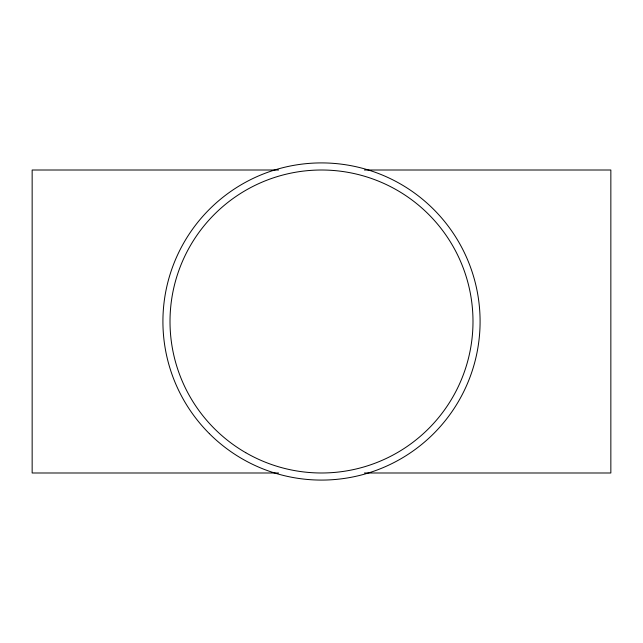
<?xml version="1.0" encoding="UTF-8"?>
<svg xmlns="http://www.w3.org/2000/svg" width="643" height="643" viewBox="0 0 643 643"><rect width="100%" height="100%" fill="white"/><g stroke="black" fill="none" stroke-linecap="round" stroke-linejoin="round"><path stroke-width="0.96" d="M278.564 170.009L32.15 170.009L32.15 472.991L278.564 472.991M364.436 170.009L610.85 170.009L610.85 472.991L364.436 472.991M209.361 433.639A158.596 158.596 0 0 0 474.687 362.548A158.596 158.596 0 0 0 280.452 168.313A158.596 158.596 0 0 0 209.361 433.639M245.755 452.696A151.491 151.491 0 0 0 472.991 321.5A151.491 151.491 0 0 0 245.755 190.304A151.491 151.491 0 0 0 245.755 452.696"/></g></svg>
